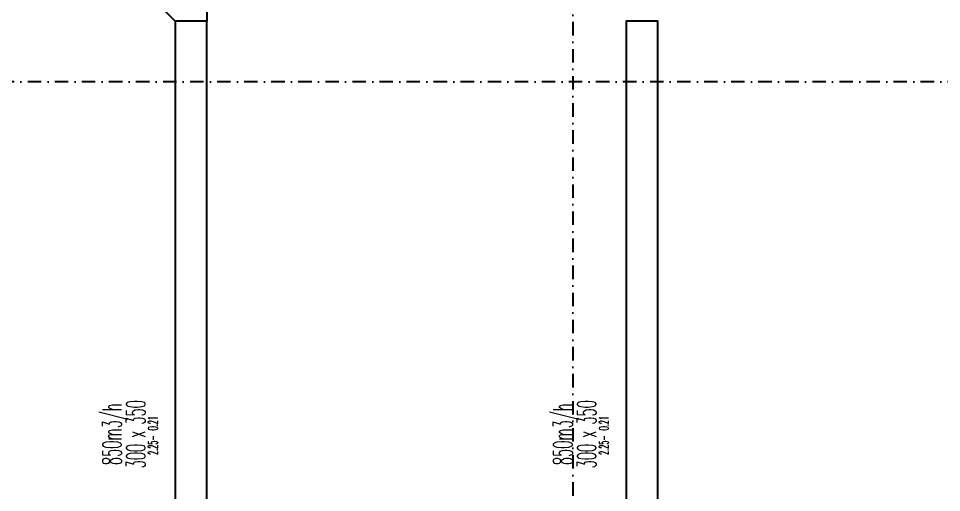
# Model space of a CAD drawing. Header units: inches. Extents: x -772 to 6765, y -813 to 4093.
# Drawn here: x 2028 to 2898, y 463 to 910 of the extents above; entities that cross this region are included whole.
import ezdxf
from ezdxf.enums import TextEntityAlignment as Align

# ---------------------------------------------------------------- set-up
doc = ezdxf.new("R2010")
doc.units = ezdxf.units.IN
doc.header["$MEASUREMENT"] = 0
doc.linetypes.add('DASHDOT', pattern=[25.4, 12.7, -6.35, 0, -6.35])
doc.layers.add('H_STR_Aks', color=250, linetype='DASHDOT')
doc.layers.add('MTY-UFLEME-KANALI', color=20, linetype='Continuous')
doc.layers.add('HIZ-PA', color=253, linetype='Continuous', lineweight=0, transparency=0.5)
doc.layers.add('MTY-UFLEME-KANALI-CAP', color=21, linetype='Continuous', lineweight=0)
doc.styles.add('CAP', font='simplxtw.shx', dxfattribs={"width": 0.65})

# ---------------------------------------------------------------- blocks, each defined once
blk = doc.blocks.new('*U230')
at = {"layer": 'HIZ-PA', "color": 3, "style": 'CAP', "width": 0.5}
blk.add_attdef('HIZ', text='', height=0.5, dxfattribs=at).set_placement((-0.049, -1.954), align=Align.BOTTOM_RIGHT)
blk.add_attdef('PA', text='', height=0.5, dxfattribs=at).set_placement((0.201, -1.954), align=Align.BOTTOM_LEFT)
at = {"layer": 'MTY-UFLEME-KANALI-CAP', "color": 7, "style": 'CAP', "width": 0.5}
for tag, p in [('DEBI', (0.001, -0.204)), ('X', (0.001, -1.454))]:
    blk.add_attdef(tag, text='', height=1, dxfattribs=at).set_placement(p, align=Align.BOTTOM_CENTER)
blk.add_attdef('A', text='', height=1, dxfattribs=at).set_placement((-0.499, -1.454), align=Align.BOTTOM_RIGHT)
blk.add_attdef('B', text='', height=1, dxfattribs=at).set_placement((0.501, -1.454), align=Align.BOTTOM_LEFT)
blk = doc.blocks.new('mekanik')
at = {"layer": 'MTY-UFLEME-KANALI'}
for points in [[(21435.26, 7757.31), (21475.26, 7757.31), (21475.26, 7747.31), (21445.26, 7747.31)], [(21445.26, 6934.17), (21475.26, 6934.17), (21475.26, 7747.31), (21445.26, 7747.31)], [(21870.26, 6934.17), (21900.26, 6934.17), (21900.26, 7747.31), (21870.26, 7747.31)]]:
    blk.add_lwpolyline(points, close=True, dxfattribs=at)
at = {"layer": 'MTY-UFLEME-KANALI-CAP', "xscale": 18, "yscale": 18, "zscale": 18, "rotation": 90}
for p in [(21396.35, 7358.2), (21821.35, 7358.2)]:
    blk.add_blockref('*U230', p, dxfattribs=at).add_auto_attribs({'DEBI': '850m3/h', 'X': 'x', 'A': '300', 'B': '350', 'PA': '0.21', 'HIZ': '2.25-'})

msp = doc.modelspace()

# ---------------------------------------------------------------- linework, layer by layer
at = {"layer": 'H_STR_Aks'}
for p, q in [((2550, 4043), (2550, -712.77)), ((6664.51, 850), (-659.05, 850))]:
    msp.add_line(p, q, dxfattribs=at)

# ---------------------------------------------------------------- block references
msp.add_blockref('mekanik', (-19270, -6840))

doc.saveas('drawing.dxf')
